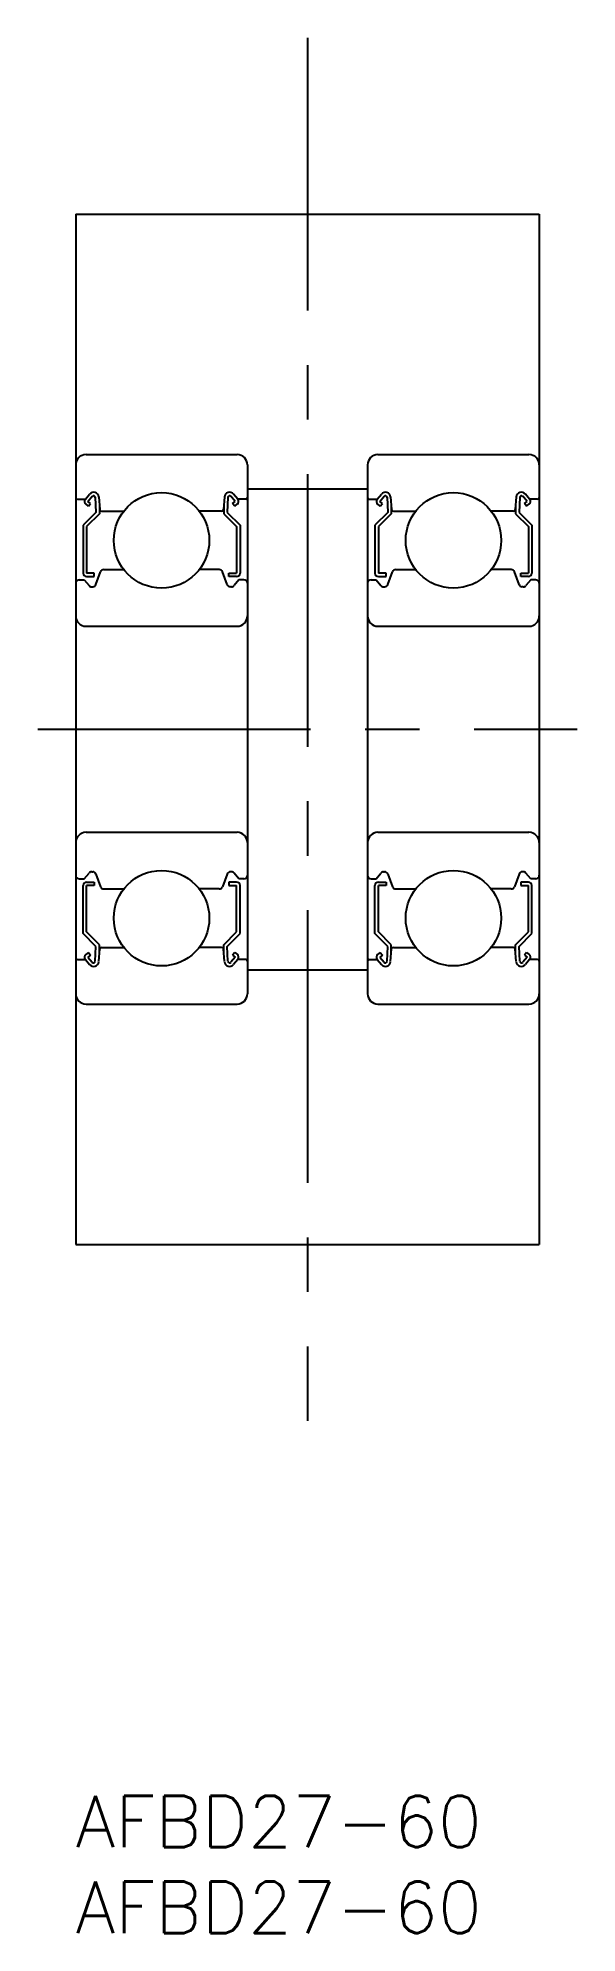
# Model space of a CAD drawing. Extents: x -2 to 29, y -8 to 102.
import ezdxf

# ---------------------------------------------------------------- set-up
doc = ezdxf.new("R2010")
doc.units = 0
doc.header["$LTSCALE"] = 0.5
doc.linetypes.add('CENTER', pattern=[50.8, 31.75, -6.35, 6.35, -6.35])
doc.layers.get('0').update_dxf_attribs({"linetype": 'CONTINUOUS'})
doc.layers.add('CENTER', color=1, linetype='CENTER')
doc.styles.get("Standard").update_dxf_attribs({"font": 'txt.shx', "height": 3, "bigfont": 'bigfont.shx'})

# ---------------------------------------------------------------- blocks, each defined once
blk = doc.blocks.new('*U8')
at = {"color": 7, "linetype": 'CONTINUOUS'}
blk.add_text('AFBD27-60', height=3, dxfattribs=at).set_placement((0, -3))
blk = doc.blocks.new('*U9')
at = {"color": 7, "linetype": 'CONTINUOUS'}
blk.add_text('AFBD27-60', height=3, dxfattribs=at).set_placement((0, -8))

msp = doc.modelspace()

# ---------------------------------------------------------------- linework, layer by layer
at = {"color": 7, "linetype": 'CONTINUOUS'}
for p, q in [((0, 92.1), (27, 92.1)), ((0, 92.1), (0, 32.1)), ((27, 92.1), (27, 32.1)), ((0.6, 78.1), (9.4, 78.1)), ((10, 77.5), (10, 46.7)), ((17, 77.5), (17, 46.7)), ((17.6, 78.1), (26.4, 78.1)), ((0.1, 75.5), (0.56, 75.5)), ((0.56, 75.5), (0.81, 75.79)), ((0.74, 75.09), (0.58, 75.22)), ((0.71, 75.37), (0.96, 75.67)), ((0.87, 75.24), (0.71, 75.37)), ((0.74, 75.09), (0.87, 75.24)), ((1.14, 75.61), (1.18, 74.73)), ((1.34, 75.63), (1.4, 74.89)), ((1.38, 75.12), (1.38, 74.65)), ((8.66, 75.63), (8.6, 74.89)), ((8.62, 75.12), (8.62, 74.65)), ((8.86, 75.61), (8.82, 74.73)), ((9.29, 75.37), (9.04, 75.67)), ((9.13, 75.24), (9.29, 75.37)), ((9.26, 75.09), (9.13, 75.24)), ((9.44, 75.5), (9.19, 75.79)), ((9.26, 75.09), (9.42, 75.22)), ((9.9, 75.5), (9.44, 75.5)), ((10, 76.1), (17, 76.1)), ((17.1, 75.5), (17.56, 75.5)), ((17.56, 75.5), (17.81, 75.79)), ((17.74, 75.09), (17.58, 75.22)), ((17.71, 75.37), (17.96, 75.67)), ((17.87, 75.24), (17.71, 75.37)), ((17.74, 75.09), (17.87, 75.24)), ((18.14, 75.61), (18.18, 74.73)), ((18.34, 75.63), (18.4, 74.89)), ((18.38, 75.12), (18.38, 74.65)), ((25.66, 75.63), (25.6, 74.89)), ((25.62, 75.12), (25.62, 74.65)), ((25.86, 75.61), (25.82, 74.73)), ((26.29, 75.37), (26.04, 75.67)), ((26.13, 75.24), (26.29, 75.37)), ((26.26, 75.09), (26.13, 75.24)), ((26.44, 75.5), (26.19, 75.79)), ((26.26, 75.09), (26.42, 75.22)), ((26.9, 75.5), (26.44, 75.5)), ((1.18, 74.73), (0.43, 73.98)), ((0.43, 73.98), (0.43, 71.2)), ((1.38, 74.65), (0.63, 73.9)), ((1.5, 74.8), (2.8, 74.8)), ((8.5, 74.8), (7.2, 74.8)), ((8.62, 74.65), (9.37, 73.9)), ((8.82, 74.73), (9.57, 73.98)), ((9.57, 73.98), (9.57, 71.2)), ((18.18, 74.73), (17.43, 73.98)), ((17.43, 73.98), (17.43, 71.2)), ((18.38, 74.65), (17.63, 73.9)), ((18.5, 74.8), (19.8, 74.8)), ((25.5, 74.8), (24.2, 74.8)), ((25.62, 74.65), (26.37, 73.9)), ((25.82, 74.73), (26.57, 73.98)), ((26.57, 73.98), (26.57, 71.2)), ((0.63, 73.9), (0.63, 71.2)), ((9.37, 73.9), (9.37, 71.2)), ((17.63, 73.9), (17.63, 71.2)), ((26.37, 73.9), (26.37, 71.2)), ((0.2, 70.8), (0.5, 70.8)), ((0.5, 70.8), (0.78, 70.47)), ((1.08, 71.2), (0.63, 71.2)), ((0.63, 71), (1.08, 71)), ((1.08, 71), (1.08, 71.2)), ((1.18, 70.53), (1.45, 71.27)), ((1.64, 71.4), (2.8, 71.4)), ((8.36, 71.4), (7.2, 71.4)), ((8.82, 70.53), (8.55, 71.27)), ((8.92, 71.2), (9.37, 71.2)), ((8.92, 71), (8.92, 71.2)), ((9.37, 71), (8.92, 71)), ((9.5, 70.8), (9.22, 70.47)), ((9.8, 70.8), (9.5, 70.8)), ((17.2, 70.8), (17.5, 70.8)), ((17.5, 70.8), (17.78, 70.47)), ((18.08, 71.2), (17.63, 71.2)), ((17.63, 71), (18.08, 71)), ((18.08, 71), (18.08, 71.2)), ((18.18, 70.53), (18.45, 71.27)), ((18.64, 71.4), (19.8, 71.4)), ((25.36, 71.4), (24.2, 71.4)), ((25.82, 70.53), (25.55, 71.27)), ((25.92, 71.2), (26.37, 71.2)), ((25.92, 71), (25.92, 71.2)), ((26.37, 71), (25.92, 71)), ((26.5, 70.8), (26.22, 70.47)), ((26.8, 70.8), (26.5, 70.8)), ((0.93, 70.4), (0.99, 70.4)), ((9.07, 70.4), (9.01, 70.4)), ((17.93, 70.4), (17.99, 70.4)), ((26.07, 70.4), (26.01, 70.4)), ((0.6, 68.1), (9.4, 68.1)), ((17.6, 68.1), (26.4, 68.1)), ((0.6, 56.1), (9.4, 56.1)), ((17.6, 56.1), (26.4, 56.1)), ((0.2, 53.4), (0.5, 53.4)), ((0.43, 50.21), (0.43, 53)), ((0.5, 53.4), (0.78, 53.73)), ((0.63, 53.2), (1.08, 53.2)), ((0.63, 50.3), (0.63, 53)), ((1.08, 53), (0.63, 53)), ((0.93, 53.8), (0.99, 53.8)), ((1.08, 53.2), (1.08, 53)), ((1.18, 53.67), (1.45, 52.93)), ((8.82, 53.67), (8.55, 52.93)), ((9.37, 53.2), (8.92, 53.2)), ((8.92, 53.2), (8.92, 53)), ((8.92, 53), (9.37, 53)), ((9.07, 53.8), (9.01, 53.8)), ((9.5, 53.4), (9.22, 53.73)), ((9.37, 50.3), (9.37, 53)), ((9.8, 53.4), (9.5, 53.4)), ((9.57, 50.21), (9.57, 53)), ((17.2, 53.4), (17.5, 53.4)), ((17.43, 50.21), (17.43, 53)), ((17.5, 53.4), (17.78, 53.73)), ((17.63, 53.2), (18.08, 53.2)), ((17.63, 50.3), (17.63, 53)), ((18.08, 53), (17.63, 53)), ((17.93, 53.8), (17.99, 53.8)), ((18.08, 53.2), (18.08, 53)), ((18.18, 53.67), (18.45, 52.93)), ((25.82, 53.67), (25.55, 52.93)), ((26.37, 53.2), (25.92, 53.2)), ((25.92, 53.2), (25.92, 53)), ((25.92, 53), (26.37, 53)), ((26.07, 53.8), (26.01, 53.8)), ((26.5, 53.4), (26.22, 53.73)), ((26.37, 50.3), (26.37, 53)), ((26.8, 53.4), (26.5, 53.4)), ((26.57, 50.21), (26.57, 53)), ((1.64, 52.8), (2.8, 52.8)), ((8.36, 52.8), (7.2, 52.8)), ((18.64, 52.8), (19.8, 52.8)), ((25.36, 52.8), (24.2, 52.8)), ((1.18, 49.46), (0.43, 50.21)), ((1.38, 49.55), (0.63, 50.3)), ((8.62, 49.55), (9.37, 50.3)), ((8.82, 49.46), (9.57, 50.21)), ((18.18, 49.46), (17.43, 50.21)), ((18.38, 49.55), (17.63, 50.3)), ((25.62, 49.55), (26.37, 50.3)), ((25.82, 49.46), (26.57, 50.21)), ((0.1, 48.7), (0.56, 48.7)), ((0.56, 48.7), (0.81, 48.4)), ((0.74, 49.11), (0.58, 48.98)), ((0.87, 48.95), (0.71, 48.83)), ((0.71, 48.83), (0.96, 48.53)), ((0.74, 49.11), (0.87, 48.95)), ((1.14, 48.59), (1.18, 49.46)), ((1.34, 48.57), (1.4, 49.31)), ((1.38, 49.08), (1.38, 49.55)), ((1.5, 49.4), (2.8, 49.4)), ((8.5, 49.4), (7.2, 49.4)), ((8.66, 48.57), (8.6, 49.31)), ((8.62, 49.08), (8.62, 49.55)), ((8.86, 48.59), (8.82, 49.46)), ((9.29, 48.83), (9.04, 48.53)), ((9.26, 49.11), (9.13, 48.95)), ((9.13, 48.95), (9.29, 48.83)), ((9.44, 48.7), (9.19, 48.4)), ((9.26, 49.11), (9.42, 48.98)), ((9.9, 48.7), (9.44, 48.7)), ((17.1, 48.7), (17.56, 48.7)), ((17.56, 48.7), (17.81, 48.4)), ((17.74, 49.11), (17.58, 48.98)), ((17.87, 48.95), (17.71, 48.83)), ((17.71, 48.83), (17.96, 48.53)), ((17.74, 49.11), (17.87, 48.95)), ((18.14, 48.59), (18.18, 49.46)), ((18.34, 48.57), (18.4, 49.31)), ((18.38, 49.08), (18.38, 49.55)), ((18.5, 49.4), (19.8, 49.4)), ((25.5, 49.4), (24.2, 49.4)), ((25.66, 48.57), (25.6, 49.31)), ((25.62, 49.08), (25.62, 49.55)), ((25.86, 48.59), (25.82, 49.46)), ((26.29, 48.83), (26.04, 48.53)), ((26.26, 49.11), (26.13, 48.95)), ((26.13, 48.95), (26.29, 48.83)), ((26.44, 48.7), (26.19, 48.4)), ((26.26, 49.11), (26.42, 48.98)), ((26.9, 48.7), (26.44, 48.7)), ((10, 48.1), (17, 48.1)), ((0.6, 46.1), (9.4, 46.1)), ((17.6, 46.1), (26.4, 46.1)), ((0, 32.1), (27, 32.1))]:
    msp.add_line(p, q, dxfattribs=at)
for centre in [(5, 73.1), (5, 73.1), (22, 73.1), (22, 73.1), (5, 51.1), (5, 51.1), (22, 51.1), (22, 51.1)]:
    msp.add_circle(centre, 2.78, dxfattribs=at)
for centre, radius, start, end in [((0.6, 77.5), 0.6, 90, 180), ((9.4, 77.5), 0.6, 0, 90), ((17.6, 77.5), 0.6, 90, 180), ((26.4, 77.5), 0.6, 0, 90), ((0.1, 75.6), 0.1, 180, 270), ((0.71, 75.37), 0.2, 140.0012, 230.087), ((1.04, 75.6), 0.3, 4.9968, 140.0012), ((1.04, 75.6), 0.1, 2.8198, 140.0002), ((8.96, 75.6), 0.3, 39.9988, 175.0032), ((8.96, 75.6), 0.1, 39.9998, 177.1802), ((9.29, 75.37), 0.2, 309.913, 39.9988), ((9.9, 75.6), 0.1, 270, 0), ((17.1, 75.6), 0.1, 180, 270), ((17.71, 75.37), 0.2, 140.0012, 230.087), ((18.04, 75.6), 0.3, 4.9968, 140.0012), ((18.04, 75.6), 0.1, 2.8198, 140.0002), ((25.96, 75.6), 0.3, 39.9988, 175.0032), ((25.96, 75.6), 0.1, 39.9998, 177.1802), ((26.29, 75.37), 0.2, 309.913, 39.9988), ((26.9, 75.6), 0.1, 270, 0), ((1.5, 74.9), 0.1, 184.9968, 270), ((8.5, 74.9), 0.1, 270, 355.0032), ((18.5, 74.9), 0.1, 184.9968, 270), ((25.5, 74.9), 0.1, 270, 355.0032), ((0.2, 70.6), 0.2, 90, 180), ((0.63, 71.2), 0.2, 180, 270), ((1.64, 71.2), 0.2, 90, 159.9916), ((8.36, 71.2), 0.2, 20.0084, 90), ((9.37, 71.2), 0.2, 270, 0), ((9.8, 70.6), 0.2, 0, 90), ((17.2, 70.6), 0.2, 90, 180), ((17.63, 71.2), 0.2, 180, 270), ((18.64, 71.2), 0.2, 90, 159.9916), ((25.36, 71.2), 0.2, 20.0084, 90), ((26.37, 71.2), 0.2, 270, 0), ((26.8, 70.6), 0.2, 0, 90), ((0.93, 70.6), 0.2, 219.9952, 270), ((0.99, 70.6), 0.2, 270, 339.9916), ((9.01, 70.6), 0.2, 200.0084, 270), ((9.07, 70.6), 0.2, 270, 320.0048), ((17.93, 70.6), 0.2, 219.9952, 270), ((17.99, 70.6), 0.2, 270, 339.9916), ((26.01, 70.6), 0.2, 200.0084, 270), ((26.07, 70.6), 0.2, 270, 320.0048), ((0.6, 68.7), 0.6, 180, 270), ((9.4, 68.7), 0.6, 270, 0), ((17.6, 68.7), 0.6, 180, 270), ((26.4, 68.7), 0.6, 270, 0), ((0.6, 55.5), 0.6, 90, 180), ((9.4, 55.5), 0.6, 0, 90), ((17.6, 55.5), 0.6, 90, 180), ((26.4, 55.5), 0.6, 0, 90), ((0.2, 53.6), 0.2, 180, 270), ((0.63, 53), 0.2, 90, 180), ((0.93, 53.6), 0.2, 90, 140.0048), ((0.99, 53.6), 0.2, 20.0084, 90), ((9.01, 53.6), 0.2, 90, 159.9916), ((9.07, 53.6), 0.2, 39.9952, 90), ((9.37, 53), 0.2, 0, 90), ((9.8, 53.6), 0.2, 270, 0), ((17.2, 53.6), 0.2, 180, 270), ((17.63, 53), 0.2, 90, 180), ((17.93, 53.6), 0.2, 90, 140.0048), ((17.99, 53.6), 0.2, 20.0084, 90), ((26.01, 53.6), 0.2, 90, 159.9916), ((26.07, 53.6), 0.2, 39.9952, 90), ((26.37, 53), 0.2, 0, 90), ((26.8, 53.6), 0.2, 270, 0), ((1.64, 53), 0.2, 200.0084, 270), ((8.36, 53), 0.2, 270, 339.9916), ((18.64, 53), 0.2, 200.0084, 270), ((25.36, 53), 0.2, 270, 339.9916), ((0.1, 48.6), 0.1, 90, 180), ((0.71, 48.83), 0.2, 129.913, 219.9988), ((1.04, 48.59), 0.3, 219.9988, 355.0032), ((1.04, 48.59), 0.1, 219.9998, 357.1802), ((1.5, 49.3), 0.1, 90, 175.0032), ((8.5, 49.3), 0.1, 4.9968, 90), ((8.96, 48.59), 0.3, 184.9968, 320.0012), ((8.96, 48.59), 0.1, 182.8198, 320.0002), ((9.29, 48.83), 0.2, 320.0012, 50.087), ((9.9, 48.6), 0.1, 0, 90), ((17.1, 48.6), 0.1, 90, 180), ((17.71, 48.83), 0.2, 129.913, 219.9988), ((18.04, 48.59), 0.3, 219.9988, 355.0032), ((18.04, 48.59), 0.1, 219.9998, 357.1802), ((18.5, 49.3), 0.1, 90, 175.0032), ((25.5, 49.3), 0.1, 4.9968, 90), ((25.96, 48.59), 0.3, 184.9968, 320.0012), ((25.96, 48.59), 0.1, 182.8198, 320.0002), ((26.29, 48.83), 0.2, 320.0012, 50.087), ((26.9, 48.6), 0.1, 0, 90), ((0.6, 46.7), 0.6, 180, 270), ((9.4, 46.7), 0.6, 270, 0), ((17.6, 46.7), 0.6, 180, 270), ((26.4, 46.7), 0.6, 270, 0)]:
    msp.add_arc(centre, radius, start, end, dxfattribs=at)
at = {"layer": 'CENTER', "color": 1, "linetype": 'CENTER'}
for p, q in [((13.5, 102.36), (13.5, 21.83)), ((-2.2, 62.1), (29.2, 62.1))]:
    msp.add_line(p, q, dxfattribs=at)

# ---------------------------------------------------------------- block references
at = {"color": 7, "linetype": 'CONTINUOUS'}
for name in ['*U8', '*U9']:
    msp.add_blockref(name, (0, 0), dxfattribs=at)

doc.saveas('drawing.dxf')
